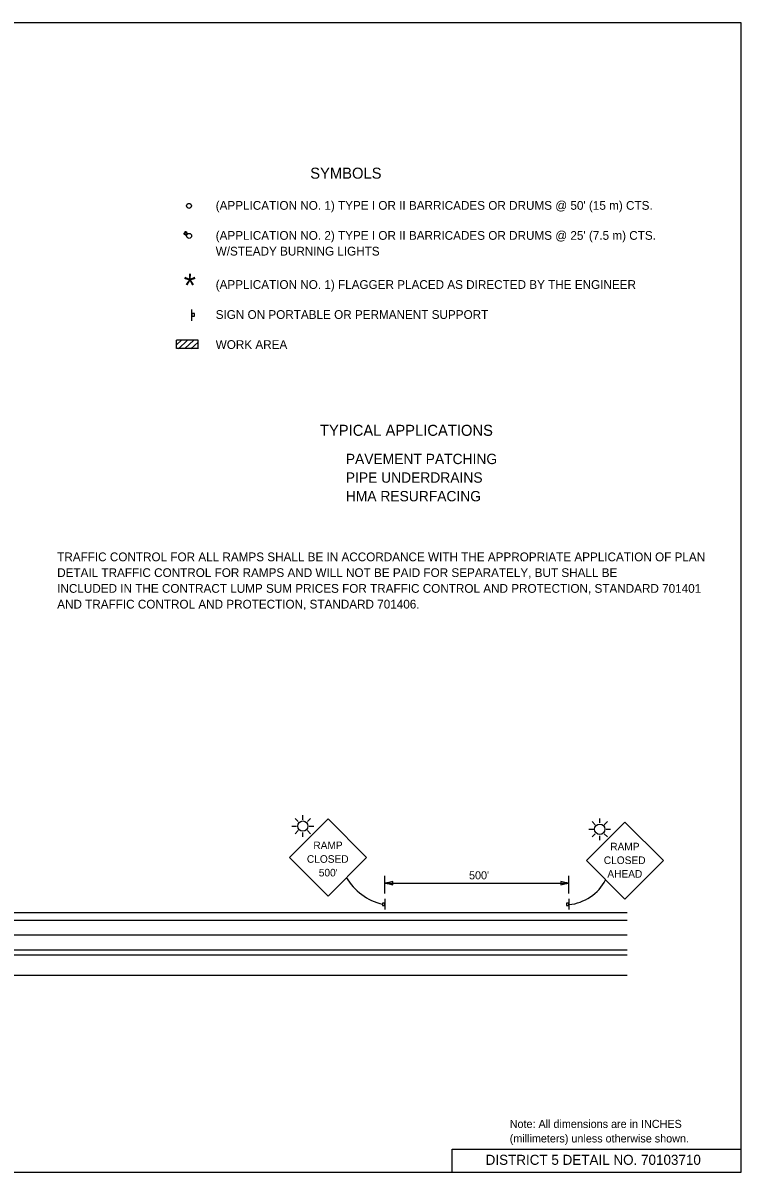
# Model space of a CAD drawing. Extents: x 2262426 to 2263056, y -3123596 to -3123196.
# Drawn here: x 2262806.2 to 2263056.2, y -3123596.3 to -3123196.3 of the extents above; entities that cross this region are included whole.
import ezdxf

# ---------------------------------------------------------------- set-up
doc = ezdxf.new("R2010")
doc.units = 0
for name, color, linetype in [('Default', 7, 'Continuous'), ('RD_Pr_Roadway_Dimensions', 7, 'Continuous'), ('RD_Pr_Roadway_Items', 7, 'Continuous'), ('RD_Pr_Roadway_Notes', 7, 'Continuous'), ('SH_General_Details', 7, 'Continuous')]:
    doc.layers.add(name, color=color, linetype=linetype)

msp = doc.modelspace()

# ---------------------------------------------------------------- linework, layer by layer
at = {"layer": 'Default'}
msp.add_lwpolyline([(2262426.16, -3123596.35), (2263056.16, -3123596.35), (2263056.16, -3123196.35), (2262426.16, -3123196.35)], close=True, dxfattribs=at)
at = {"layer": 'RD_Pr_Roadway_Dimensions'}
for p, q in [((2262932.2, -3123499.39), (2262932.2, -3123493.21)), ((2262932.2, -3123495.8), (2262996.26, -3123495.8)), ((2262996.26, -3123499.39), (2262996.26, -3123493.21))]:
    msp.add_line(p, q, dxfattribs=at)
for points in [[(2262935, -3123496.39), (2262935, -3123495.8), (2262935, -3123495.22), (2262933.6, -3123495.56), (2262932.2, -3123495.8), (2262933.7, -3123496.08)], [(2262993.47, -3123495.22), (2262993.46, -3123495.8), (2262993.46, -3123496.39), (2262994.86, -3123496.05), (2262996.26, -3123495.8), (2262994.77, -3123495.53)]]:
    msp.add_lwpolyline(points, close=True, dxfattribs=at)
at = {"layer": 'RD_Pr_Roadway_Items'}
for p, q in [((2262742.27, -3123506.06), (2263016.52, -3123506.06)), ((2262440.11, -3123508.67), (2263016.52, -3123508.67)), ((2262440.11, -3123513.83), (2263016.52, -3123513.83)), ((2262440.11, -3123519.06), (2263016.52, -3123519.06)), ((2262440.11, -3123520.77), (2263016.52, -3123520.77)), ((2262440.11, -3123527.78), (2263016.52, -3123527.78))]:
    msp.add_line(p, q, dxfattribs=at)
at = {"layer": 'RD_Pr_Roadway_Notes'}
for p, q in [((2262862.09, -3123269.59), (2262862.4, -3123269.59)), ((2262862.53, -3123269.27), (2262862.31, -3123269.05)), ((2262862.31, -3123270.12), (2262862.53, -3123269.9)), ((2262862.85, -3123269.14), (2262862.85, -3123268.83)), ((2262862.85, -3123270.34), (2262862.85, -3123270.03)), ((2262863.16, -3123269.27), (2262863.38, -3123269.05)), ((2262863.38, -3123270.12), (2262863.16, -3123269.9)), ((2262863.29, -3123269.59), (2262863.61, -3123269.59)), ((2262864.95, -3123300.01), (2262864.95, -3123296.05)), ((2262859.64, -3123309.72), (2262859.64, -3123306.76)), ((2262859.64, -3123308.34), (2262861.33, -3123306.76)), ((2262867.15, -3123306.76), (2262859.64, -3123306.76)), ((2262860.32, -3123309.73), (2262863.51, -3123306.76)), ((2262862.5, -3123309.72), (2262865.69, -3123306.76)), ((2262864.68, -3123309.73), (2262867.15, -3123307.43)), ((2262867.16, -3123309.73), (2262867.15, -3123306.76)), ((2262867.15, -3123309.72), (2262859.64, -3123309.72)), ((2262899.82, -3123475.93), (2262901.39, -3123475.93)), ((2262902.04, -3123474.36), (2262900.93, -3123473.25)), ((2262903.61, -3123473.71), (2262903.61, -3123472.14)), ((2262905.18, -3123474.36), (2262906.29, -3123473.25)), ((2262905.83, -3123475.93), (2262907.4, -3123475.93)), ((2263005.4, -3123475.47), (2263004.29, -3123474.36)), ((2263006.97, -3123474.82), (2263006.97, -3123473.25)), ((2263008.54, -3123475.47), (2263009.65, -3123474.36)), ((2262900.93, -3123478.61), (2262902.04, -3123477.5)), ((2262903.61, -3123479.72), (2262903.61, -3123478.15)), ((2262906.29, -3123478.61), (2262905.18, -3123477.5)), ((2263003.18, -3123477.04), (2263004.75, -3123477.04)), ((2263004.29, -3123479.72), (2263005.4, -3123478.61)), ((2263006.97, -3123480.83), (2263006.97, -3123479.26)), ((2263009.65, -3123479.72), (2263008.54, -3123478.61)), ((2263009.19, -3123477.04), (2263010.76, -3123477.04))]:
    msp.add_line(p, q, dxfattribs=at)
for points in [[(2262864.95, -3123298.46), (2262865.94, -3123298.46), (2262865.94, -3123297.47), (2262864.95, -3123297.47)], [(2262898.95, -3123486.83), (2262912.38, -3123473.4), (2262925.82, -3123486.83), (2262912.38, -3123500.27)], [(2263002.31, -3123487.95), (2263015.74, -3123474.51), (2263029.18, -3123487.95), (2263015.74, -3123501.38)]]:
    msp.add_lwpolyline(points, close=True, dxfattribs=at)
for centre, radius in [((2262863.98, -3123260.01), 0.87), ((2262862.85, -3123269.59), 0.359), ((2262864.01, -3123270.47), 0.869), ((2262903.61, -3123475.93), 1.79), ((2263006.97, -3123477.04), 1.79)]:
    msp.add_circle(centre, radius, dxfattribs=at)
for centre, radius, start, end in [((2262935.99, -3123483.6), 20.05, 210.6247, 256.6076), ((2262994.54, -3123486.95), 16.42, 276.0308, 331.9468)]:
    msp.add_arc(centre, radius, start, end, dxfattribs=at)
at = {"layer": 'SH_General_Details'}
for p, q in [((2262932.2, -3123501.29), (2262932.2, -3123504.91)), ((2262996.26, -3123501.29), (2262996.26, -3123504.91)), ((2262955.64, -3123588.34), (2263056.16, -3123588.34)), ((2262955.64, -3123596.35), (2262955.64, -3123588.34))]:
    msp.add_line(p, q, dxfattribs=at)
for points in [[(2262932.2, -3123502.71), (2262931.3, -3123502.71), (2262931.3, -3123503.62), (2262932.2, -3123503.62)], [(2262996.26, -3123502.71), (2262995.36, -3123502.71), (2262995.36, -3123503.62), (2262996.26, -3123503.62)]]:
    msp.add_lwpolyline(points, close=True, dxfattribs=at)

# ---------------------------------------------------------------- texts
at = {"layer": 'RD_Pr_Roadway_Dimensions'}
msp.add_text("500'", height=2.8, dxfattribs=at).set_placement((2262961.48, -3123494.46))
at = {"layer": 'RD_Pr_Roadway_Notes'}
for s, height, p in [('SYMBOLS', 3.84, (2262906.18, -3123250.55)), ("(APPLICATION NO. 1) TYPE I OR II BARRICADES OR DRUMS @ 50' (15 m) CTS.", 3.048, (2262873.28, -3123261.38)), ("(APPLICATION NO. 2) TYPE I OR II BARRICADES OR DRUMS @ 25' (7.5 m) CTS.", 3.048, (2262873.28, -3123271.83)), ('W/STEADY BURNING LIGHTS', 3.048, (2262873.28, -3123277.31)), ('*', 8.21, (2262862.15, -3123291.78)), ('(APPLICATION NO. 1) FLAGGER PLACED AS DIRECTED BY THE ENGINEER', 3.048, (2262873.28, -3123288.92)), ('SIGN ON PORTABLE OR PERMANENT SUPPORT', 3.048, (2262873.28, -3123299.37)), ('WORK AREA', 3.048, (2262873.28, -3123309.82)), ('TYPICAL APPLICATIONS', 3.84, (2262909.57, -3123340.07)), ('PAVEMENT PATCHING', 3.6, (2262918.57, -3123349.91)), ('PIPE UNDERDRAINS', 3.6, (2262918.57, -3123356.39)), ('HMA RESURFACING', 3.6, (2262918.57, -3123362.87)), ('TRAFFIC CONTROL FOR ALL RAMPS SHALL BE IN ACCORDANCE WITH THE APPROPRIATE APPLICATION OF PLAN', 3.048, (2262818.1, -3123383.73)), ('DETAIL TRAFFIC CONTROL FOR RAMPS AND WILL NOT BE PAID FOR SEPARATELY, BUT SHALL BE', 3.048, (2262818.1, -3123389.22)), ('INCLUDED IN THE CONTRACT LUMP SUM PRICES FOR TRAFFIC CONTROL AND PROTECTION, STANDARD 701401', 3.048, (2262818.1, -3123394.71)), ('AND TRAFFIC CONTROL AND PROTECTION, STANDARD 701406.', 3.048, (2262818.1, -3123400.19)), ('RAMP', 2.64, (2262907.27, -3123483.95)), ('RAMP', 2.64, (2263010.63, -3123484.37)), ('CLOSED', 2.64, (2262905.03, -3123488.7)), ('CLOSED', 2.64, (2263008.39, -3123489.13)), ("500'", 2.64, (2262909.17, -3123493.45)), ('AHEAD', 2.64, (2263009.62, -3123493.88)), ('Note: All dimensions are in INCHES', 2.808, (2262975.64, -3123581.01)), ('(millimeters) unless otherwise shown.', 2.808, (2262975.64, -3123586.06))]:
    msp.add_text(s, height=height, dxfattribs=at).set_placement(p)
at = {"layer": 'SH_General_Details'}
msp.add_text('DISTRICT 5 DETAIL NO. 70103710', height=3.5, dxfattribs=at).set_placement((2262967.26, -3123593.85))

doc.saveas('drawing.dxf')
